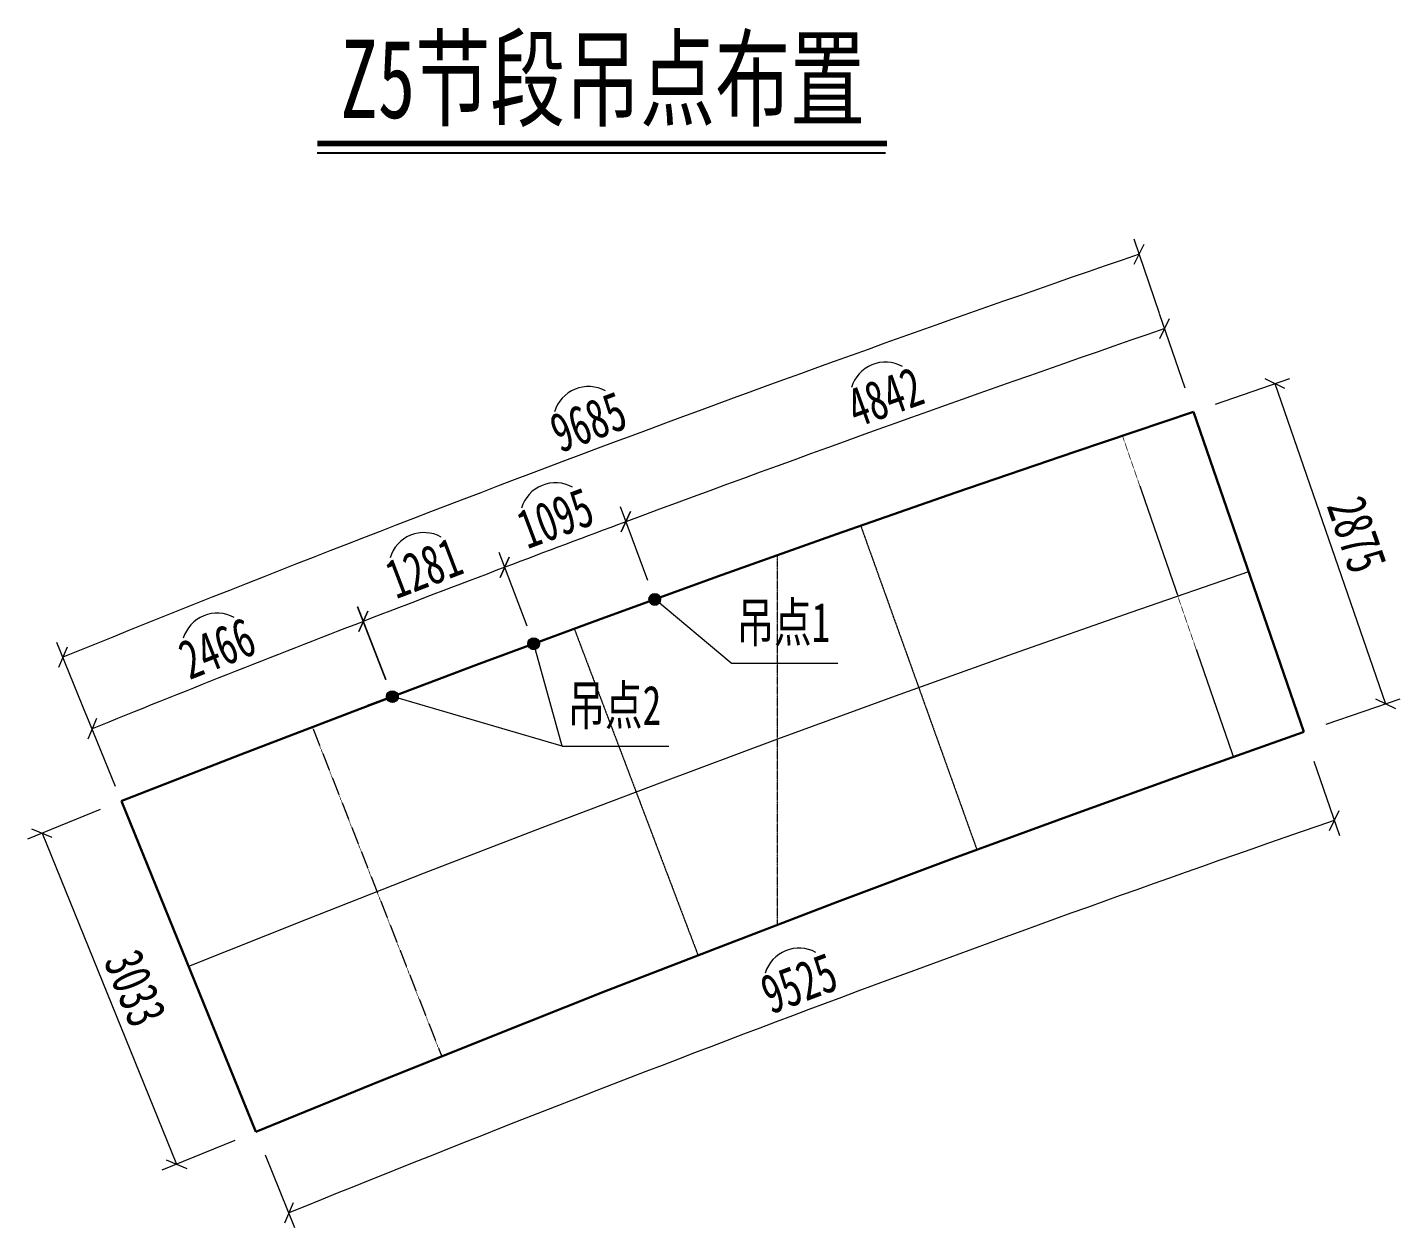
# Model space of a CAD drawing. Header units: millimetres. Extents: x -19886 to -4477, y -42737 to -16565.
# Drawn here: x -16136 to -4477, y -26754 to -16565 of the extents above; entities that cross this region are included whole.
import ezdxf
from ezdxf.enums import TextEntityAlignment as Align

# ---------------------------------------------------------------- set-up
doc = ezdxf.new("R2010")
doc.units = ezdxf.units.MM
doc.linetypes.add('CENTER2', pattern=[28.575, 19.05, -3.175, 3.175, -3.175])
doc.linetypes.add('DASHED', pattern=[0.75, 0.5, -0.25])
doc.layers.get('Defpoints').update_dxf_attribs({"color": 8})
for name, color, linetype, lineweight in [('中心线', 2, 'CENTER2', 15), ('文字', 7, 'Continuous', 15), ('标注', 4, 'Continuous', 13), ('标注线及字体', 2, 'Continuous', 15), ('桥 构造粗实', 1, 'Continuous', 30), ('细实线', 4, 'Continuous', 15), ('虚线', 7, 'DASHED', 13)]:
    doc.layers.add(name, color=color, linetype=linetype, lineweight=lineweight)
doc.styles.add('111', font='', dxfattribs={"width": 0.7})
doc.styles.add('BM_Dim', font='', dxfattribs={"width": 0.85})
doc.styles.get('111').set_extended_font_data('仿宋_GB2312')
doc.styles.get('BM_Dim').set_extended_font_data('仿宋_GB2312')
doc.dimstyles.new('200', dxfattribs={"dimscale": 0, "dimtxt": 2.5, "dimasz": 1, "dimexe": 1, "dimexo": 1, "dimgap": 0.6, "dimtad": 1, "dimdec": 0, "dimdsep": 46, "dimtxsty": '111', "dimblk": 'OBLIQUE', "dimcen": 0, "dimclrd": 4, "dimclre": 4, "dimclrt": 4, "dimadec": 1, "dimazin": 2, "dimtfac": 1, "dimtdec": 0, "dimtix": 1, "dimtmove": 2, "dimatfit": 3, "dimfxl": 4, "dimfxlon": 1, "dimtolj": 1, "dimlwd": -1, "dimlwe": -1, "dimarcsym": 0})

# ---------------------------------------------------------------- blocks, each defined once
blk = doc.blocks.new('_Oblique')
at = {"color": 0, "linetype": 'ByBlock', "lineweight": -2}
blk.add_line((-0.5, -0.5), (0.5, 0.5), dxfattribs=at)
blk = doc.blocks.new('*D16')
at = {"layer": 'Defpoints', "color": 0}
for p in [(-15338, -23133), (-14196, -25943), (-14870, -26216)]:
    blk.add_point(p, dxfattribs=at)
at = {"layer": '细实线', "color": 4}
for p, q in [((-15518, -23206), (-16136, -23457)), ((-16012, -23407), (-14870, -26216)), ((-14376, -26016), (-14994, -26267))]:
    blk.add_line(p, q, dxfattribs=at)
at = {"layer": '细实线', "color": 4, "xscale": 133.3333333333333, "yscale": 133.3333333333333, "zscale": 133.3333333333333}
for p, rotation in [((-16012, -23407), 112.1175368240467), ((-14870, -26216), 292.1175368240467)]:
    blk.add_blockref('_Oblique', p, dxfattribs=dict(at, rotation=rotation))
at = {"layer": '细实线', "color": 4, "insert": (-15220, -24722), "char_height": 333.3, "attachment_point": 5, "rotation": 292.1175, "style": '111'}
blk.add_mtext('\\A1;3033', dxfattribs=at)
blk = doc.blocks.new('*D17')
at = {"layer": 'Defpoints', "color": 0}
for p in [(-6236, -19829), (-4605, -22307), (-5299, -22546)]:
    blk.add_point(p, dxfattribs=at)
at = {"layer": '细实线', "color": 4}
for p, q in [((-6047, -19763), (-5417, -19546)), ((-5543, -19589), (-4605, -22307)), ((-5109, -22481), (-4479, -22264))]:
    blk.add_line(p, q, dxfattribs=at)
at = {"layer": '细实线', "color": 4, "xscale": 133.3333333333333, "yscale": 133.3333333333333, "zscale": 133.3333333333333}
for p, rotation in [((-5543, -19589), 109.031363218315), ((-4605, -22307), 289.031363218315)]:
    blk.add_blockref('_Oblique', p, dxfattribs=dict(at, rotation=rotation))
at = {"layer": '细实线', "color": 4, "insert": (-4848, -20871), "char_height": 333.3, "attachment_point": 5, "rotation": 289.0314, "style": '111'}
blk.add_mtext('\\A1;2875', dxfattribs=at)
blk = doc.blocks.new('*D18')
at = {"layer": 'Defpoints', "color": 0}
for p in [(-9763, -19574), (-6236, -19829), (-5303, -22548), (-15338, -23133), (-14196, -25943)]:
    blk.add_point(p, dxfattribs=at)
at = {"layer": '细实线', "color": 4}
for p, q in [((-6523, -18993), (-6739, -18363)), ((-15634, -22406), (-15885, -21788))]:
    blk.add_line(p, q, dxfattribs=at)
blk.add_arc((50511, -185158), 176213, 108.94409, 112.11754, dxfattribs=at)
at = {"layer": '细实线', "color": 4, "xscale": 133.3333333333333, "yscale": 133.3333333333333, "zscale": 133.3333333333333}
for p, rotation in [((-6696, -18489), 18.94408774414389), ((-15835, -21912), 202.1175368240472)]:
    blk.add_blockref('_Oblique', p, dxfattribs=dict(at, rotation=rotation))
at = {"layer": '细实线', "color": 4, "insert": (-11373, -19914), "char_height": 333.3, "attachment_point": 5, "rotation": 20.5308, "style": '111'}
blk.add_mtext('9685', dxfattribs=at)
blk = doc.blocks.new('*D19')
at = {"layer": 'Defpoints', "color": 0}
for p in [(-6236, -19829), (-5299, -22546), (-15338, -23133), (-7929, -24323), (-14196, -25943)]:
    blk.add_point(p, dxfattribs=at)
at = {"layer": '细实线', "color": 4}
for p, q in [((-5213, -22794), (-4996, -23424)), ((-14118, -26136), (-13867, -26754))]:
    blk.add_line(p, q, dxfattribs=at)
blk.add_arc((52373, -189739), 176065, 109.03136, 112.11754, dxfattribs=at)
at = {"layer": '细实线', "color": 4, "xscale": 133.3333333333333, "yscale": 133.3333333333333, "zscale": 133.3333333333333}
for p, rotation in [((-5039, -23298), 19.03136321831502), ((-13917, -26631), 202.1175368240472)]:
    blk.add_blockref('_Oblique', p, dxfattribs=dict(at, rotation=rotation))
at = {"layer": '细实线', "color": 4, "insert": (-9584, -24681), "char_height": 333.3, "attachment_point": 5, "rotation": 20.5745, "style": '111'}
blk.add_mtext('9525', dxfattribs=at)
blk = doc.blocks.new('*D20')
at = {"layer": 'Defpoints', "color": 0}
for p in [(-14053, -21907), (-13037, -22246), (-15338, -23133), (-12498, -23642), (-14196, -25943)]:
    blk.add_point(p, dxfattribs=at)
at = {"layer": '细实线', "color": 4}
for p, q in [((-13091, -22105), (-13331, -21483)), ((-15388, -23010), (-15638, -22397))]:
    blk.add_line(p, q, dxfattribs=at)
blk.add_arc((37094, -152145), 139921, 111.10275, 112.11754, dxfattribs=at)
at = {"layer": '细实线', "color": 4, "xscale": 133.3333333333333, "yscale": 133.3333333333333, "zscale": 133.3333333333333}
for p, rotation in [((-13283, -21608), 21.1027481285359), ((-15587, -22520), 202.1175368240467)]:
    blk.add_blockref('_Oblique', p, dxfattribs=dict(at, rotation=rotation))
at = {"layer": '细实线', "color": 4, "insert": (-14525, -21837), "char_height": 333.3, "attachment_point": 5, "rotation": 21.6101, "style": '111'}
blk.add_mtext('2466', dxfattribs=at)
blk = doc.blocks.new('*D21')
at = {"layer": 'Defpoints', "color": 0}
for p in [(-13283, -21607), (-11837, -21797), (-13037, -22246), (-11310, -23186), (-12498, -23642)]:
    blk.add_point(p, dxfattribs=at)
at = {"layer": '细实线', "color": 4}
for p, q in [((-11894, -21647), (-12130, -21023)), ((-13092, -22105), (-13332, -21483))]:
    blk.add_line(p, q, dxfattribs=at)
blk.add_arc((64376, -222839), 215697, 110.76134, 111.10275, dxfattribs=at)
at = {"layer": '细实线', "color": 4, "xscale": 133.3333333333333, "yscale": 133.3333333333333, "zscale": 133.3333333333333}
for p, rotation in [((-12083, -21148), 20.76134207910063), ((-13284, -21607), 201.1027481285359)]:
    blk.add_blockref('_Oblique', p, dxfattribs=dict(at, rotation=rotation))
at = {"layer": '细实线', "color": 4, "insert": (-12769, -21154), "char_height": 333.3, "attachment_point": 5, "rotation": 20.932, "style": '111'}
blk.add_mtext('1281', dxfattribs=at)
blk = doc.blocks.new('1')
at = {"layer": '细实线'}
h = blk.add_hatch(dxfattribs=at)
h.set_pattern_fill('ANGLE', color=256, style=0)
h.set_pattern_definition([(0, (6061.296, 17376.306), (0, 6.985), [5.08, -1.905]), (90, (6061.296, 17376.306), (-6.985, 4e-16), [5.08, -1.905])])
h.paths.add_polyline_path([(50, 0, 1), (-50, 0, 1)])
blk.add_circle((0, 0), 49.6, dxfattribs=at)
blk = doc.blocks.new('*D23')
at = {"layer": 'Defpoints', "color": 0}
for p in [(-12083, -21148), (-10809, -21420), (-11837, -21797), (-10294, -22804), (-11310, -23186)]:
    blk.add_point(p, dxfattribs=at)
at = {"layer": '细实线', "color": 4}
for p, q in [((-10868, -21261), (-11101, -20636)), ((-11894, -21647), (-12130, -21023))]:
    blk.add_line(p, q, dxfattribs=at)
blk.add_arc((52994, -192812), 183585, 110.41839, 110.76134, dxfattribs=at)
at = {"layer": '细实线', "color": 4, "xscale": 133.3333333333333, "yscale": 133.3333333333333, "zscale": 133.3333333333333}
for p, rotation in [((-11054, -20761), 20.41838665560957), ((-12083, -21148), 200.7613420791006)]:
    blk.add_blockref('_Oblique', p, dxfattribs=dict(at, rotation=rotation))
at = {"layer": '细实线', "color": 4, "insert": (-11653, -20731), "char_height": 333.3, "attachment_point": 5, "rotation": 20.5899, "style": '111'}
blk.add_mtext('1095', dxfattribs=at)
blk = doc.blocks.new('*D24')
at = {"layer": 'Defpoints', "color": 0}
for p in [(-8009, -19656), (-6236, -19829), (-10809, -21420), (-5299, -22546), (-10294, -22804)]:
    blk.add_point(p, dxfattribs=at)
at = {"layer": '细实线', "color": 4}
for p, q in [((-6306, -19626), (-6524, -18995)), ((-10868, -21261), (-11101, -20636))]:
    blk.add_line(p, q, dxfattribs=at)
blk.add_arc((58980, -208892), 200743, 109.03136, 110.41839, dxfattribs=at)
at = {"layer": '细实线', "color": 4, "xscale": 133.3333333333333, "yscale": 133.3333333333333, "zscale": 133.3333333333333}
for p, rotation in [((-6480, -19121), 19.03136321831502), ((-11054, -20761), 200.4183866556096)]:
    blk.add_blockref('_Oblique', p, dxfattribs=dict(at, rotation=rotation))
at = {"layer": '细实线', "color": 4, "insert": (-8853, -19703), "char_height": 333.3, "attachment_point": 5, "rotation": 19.7249, "style": '111'}
blk.add_mtext('4842', dxfattribs=at)

msp = doc.modelspace()

# ---------------------------------------------------------------- linework, layer by layer
at = {"color": 4}
msp.add_line((-13675.3, -17628.8), (-8849.2, -17628.8), dxfattribs=at)
for p, q in [((-11837.1, -21796.9), (-12047.6, -21876.2)), ((-11837.1, -21796.9), (-11626.5, -21717.6)), ((-13037.1, -22245.7), (-13247.6, -22325)), ((-13037.1, -22245.7), (-12826.5, -22166.4))]:
    msp.add_line(p, q)
at = {"color": 6, "const_width": 48}
msp.add_lwpolyline([(-13675, -17548.8), (-8836.4, -17548.8)], dxfattribs=at)
at = {"layer": '中心线', "color": 2, "ltscale": 0.2}
for p, q in [((-9060.8, -20795), (-8073.8, -23547.3)), ((-11493, -21669.6), (-10441.6, -24443))]:
    msp.add_line(p, q, dxfattribs=at)
at = {"layer": '标注', "ltscale": 550}
msp.add_lwpolyline([(-5767.3, -21187.5), (-6767.3, -21532.5), (-7767.3, -21884.2), (-8767.3, -22242.8), (-9767.3, -22608.3), (-10767.3, -22980.5), (-11767.3, -23359.6), (-12767.3, -23745.6), (-13767.3, -24138.3), (-14767.3, -24537.9), (-14767.3, -24537.9)], dxfattribs=at)
at = {"layer": '桥 构造粗实'}
for p, q in [((-6236.1, -19828.6), (-5298.6, -22546.4)), ((-15338.2, -23133.2), (-14196.5, -25942.6))]:
    msp.add_line(p, q, dxfattribs=at)
for points in [[(-6236.1, -19828.6), (-7243.1, -20166.7), (-8254.3, -20513.2), (-9265.6, -20866.5), (-10276.9, -21226.8), (-11288.2, -21593.9), (-12299.6, -21968), (-13311.1, -22348.9), (-14322.6, -22736.8), (-15334.1, -23131.5), (-15338.2, -23133.2)], [(-5298.6, -22546.4), (-5302.7, -22547.9), (-6291.6, -22898.2), (-7280.3, -23255.3), (-8269.1, -23619.2), (-9257.8, -23989.8), (-10246.4, -24367.2), (-11235, -24751.3), (-12223.6, -25142.2), (-13212.1, -25539.8), (-14196.5, -25942.6)]]:
    msp.add_lwpolyline(points, dxfattribs=at)
at = {"layer": '细实线'}
for p, q in [((-10160.7, -21962.8), (-10809.3, -21420)), ((-11596.1, -22667.3), (-11837.1, -21796.9)), ((-10160.7, -21962.8), (-9253.6, -21962.8)), ((-11596.1, -22667.3), (-13037.1, -22245.7)), ((-11596.1, -22667.3), (-10689, -22667.3))]:
    msp.add_line(p, q, dxfattribs=at)
for centre in [(-10809.3, -21420), (-11837.1, -21796.9), (-13037.1, -22245.7)]:
    msp.add_circle(centre, 49.6, dxfattribs=at)
for centre, start, end in [((-8851.5, -19706.4), 61.08412, 163.39454), ((-11372.7, -19913.6), 61.08412, 163.39454), ((-11653, -20730.6), 61.08412, 163.39454), ((-12768.9, -21153.7), 61.08412, 163.39454), ((-14525.2, -21837), 61.08412, 163.39454), ((-9584.3, -24681.3), 61.57205, 162.90589)]:
    msp.add_arc(centre, 300, start, end, dxfattribs=at)
at = {"layer": '虚线', "color": 6, "ltscale": 4}
for p, q in [((-6837.8, -20030.6), (-5896.9, -22758.4)), ((-13716.5, -22504.4), (-12618.2, -25300.9))]:
    msp.add_line(p, q, dxfattribs=at)
at = {"layer": '虚线', "color": 5, "ltscale": 3}
msp.add_line((-9767.3, -24184.3), (-9767.3, -21045.2), dxfattribs=at)

# ---------------------------------------------------------------- block references
at = {"layer": '细实线'}
for p in [(-10809.3, -21420), (-11837.1, -21796.9), (-13037.1, -22245.7)]:
    msp.add_blockref('1', p, dxfattribs=at)

# ---------------------------------------------------------------- texts
at = {"layer": '文字', "style": 'BM_Dim', "width": 0.7}
for s, p in [('吊点1', (-9716.6, -21881.9)), ('吊点2', (-11152, -22586.4))]:
    msp.add_text(s, height=333.33, dxfattribs=at).set_placement(p, align=Align.BOTTOM_CENTER)
at = {"layer": '标注线及字体', "color": 0, "style": '111', "width": 0.7}
msp.add_text('Z5节段吊点布置', height=666.67, dxfattribs=at).set_placement((-11250.7, -16987.4), align=Align.MIDDLE)

# ---------------------------------------------------------------- dimensions: what is measured, and where the dimension line sits
at = {"layer": '细实线'}
for base, line1, line2, text, picture, middle in [((-9763.1, -19573.5), ((-15338.2, -23133.2), (-14196.5, -25942.6)), ((-6236.1, -19828.6), (-5302.7, -22547.9)), '9685', '*D18', (-11372.7, -19913.6)), ((-8009.2, -19655.7), ((-10809.3, -21420), (-10293.9, -22804.3)), ((-6236.1, -19828.6), (-5298.6, -22546.4)), '4842', '*D24', (-8852.7, -19703)), ((-7929.4, -24323.4), ((-6236.1, -19828.6), (-5298.6, -22546.4)), ((-15338.2, -23133.2), (-14196.5, -25942.6)), '9525', '*D19', (-9584.3, -24681.3)), ((-12083.1, -21147.9), ((-11837.1, -21796.9), (-11310.3, -23186.4)), ((-10809.3, -21420), (-10293.9, -22804.3)), '1095', '*D23', (-11653, -20730.6)), ((-13283, -21606.8), ((-13037.1, -22245.7), (-12498.3, -23641.7)), ((-11837.1, -21796.9), (-11310.3, -23186.4)), '1281', '*D21', (-12768.9, -21153.7)), ((-14053.1, -21907.3), ((-15338.2, -23133.2), (-14196.5, -25942.6)), ((-13037.1, -22245.7), (-12498.3, -23641.7)), '2466', '*D20', (-14525.2, -21837))]:
    dim = msp.add_angular_dim_2l(base=base, line1=line1, line2=line2, text=text, dimstyle='200', override={"dimscale": 133.333333, "dimtxsty": '111', "dimblk": 'Oblique'}, dxfattribs=at)
    dim.commit()
    dim.dimension.update_dxf_attribs({"geometry": picture, "text_midpoint": middle})
for p1, p2, distance, picture, middle in [((-6236.1, -19828.6), (-5298.6, -22546.4), 733.6, '*D17', (-4848.3, -20870.5)), ((-15338.2, -23133.2), (-14196.5, -25942.6), -727.4, '*D16', (-15220.2, -24721.9))]:
    dim = msp.add_aligned_dim(p1=p1, p2=p2, distance=distance, dimstyle='200', override={"dimscale": 133.333333, "dimblk": 'Oblique'}, dxfattribs=at)
    dim.commit()
    dim.dimension.update_dxf_attribs({"geometry": picture, "text_midpoint": middle})

doc.saveas('drawing.dxf')
